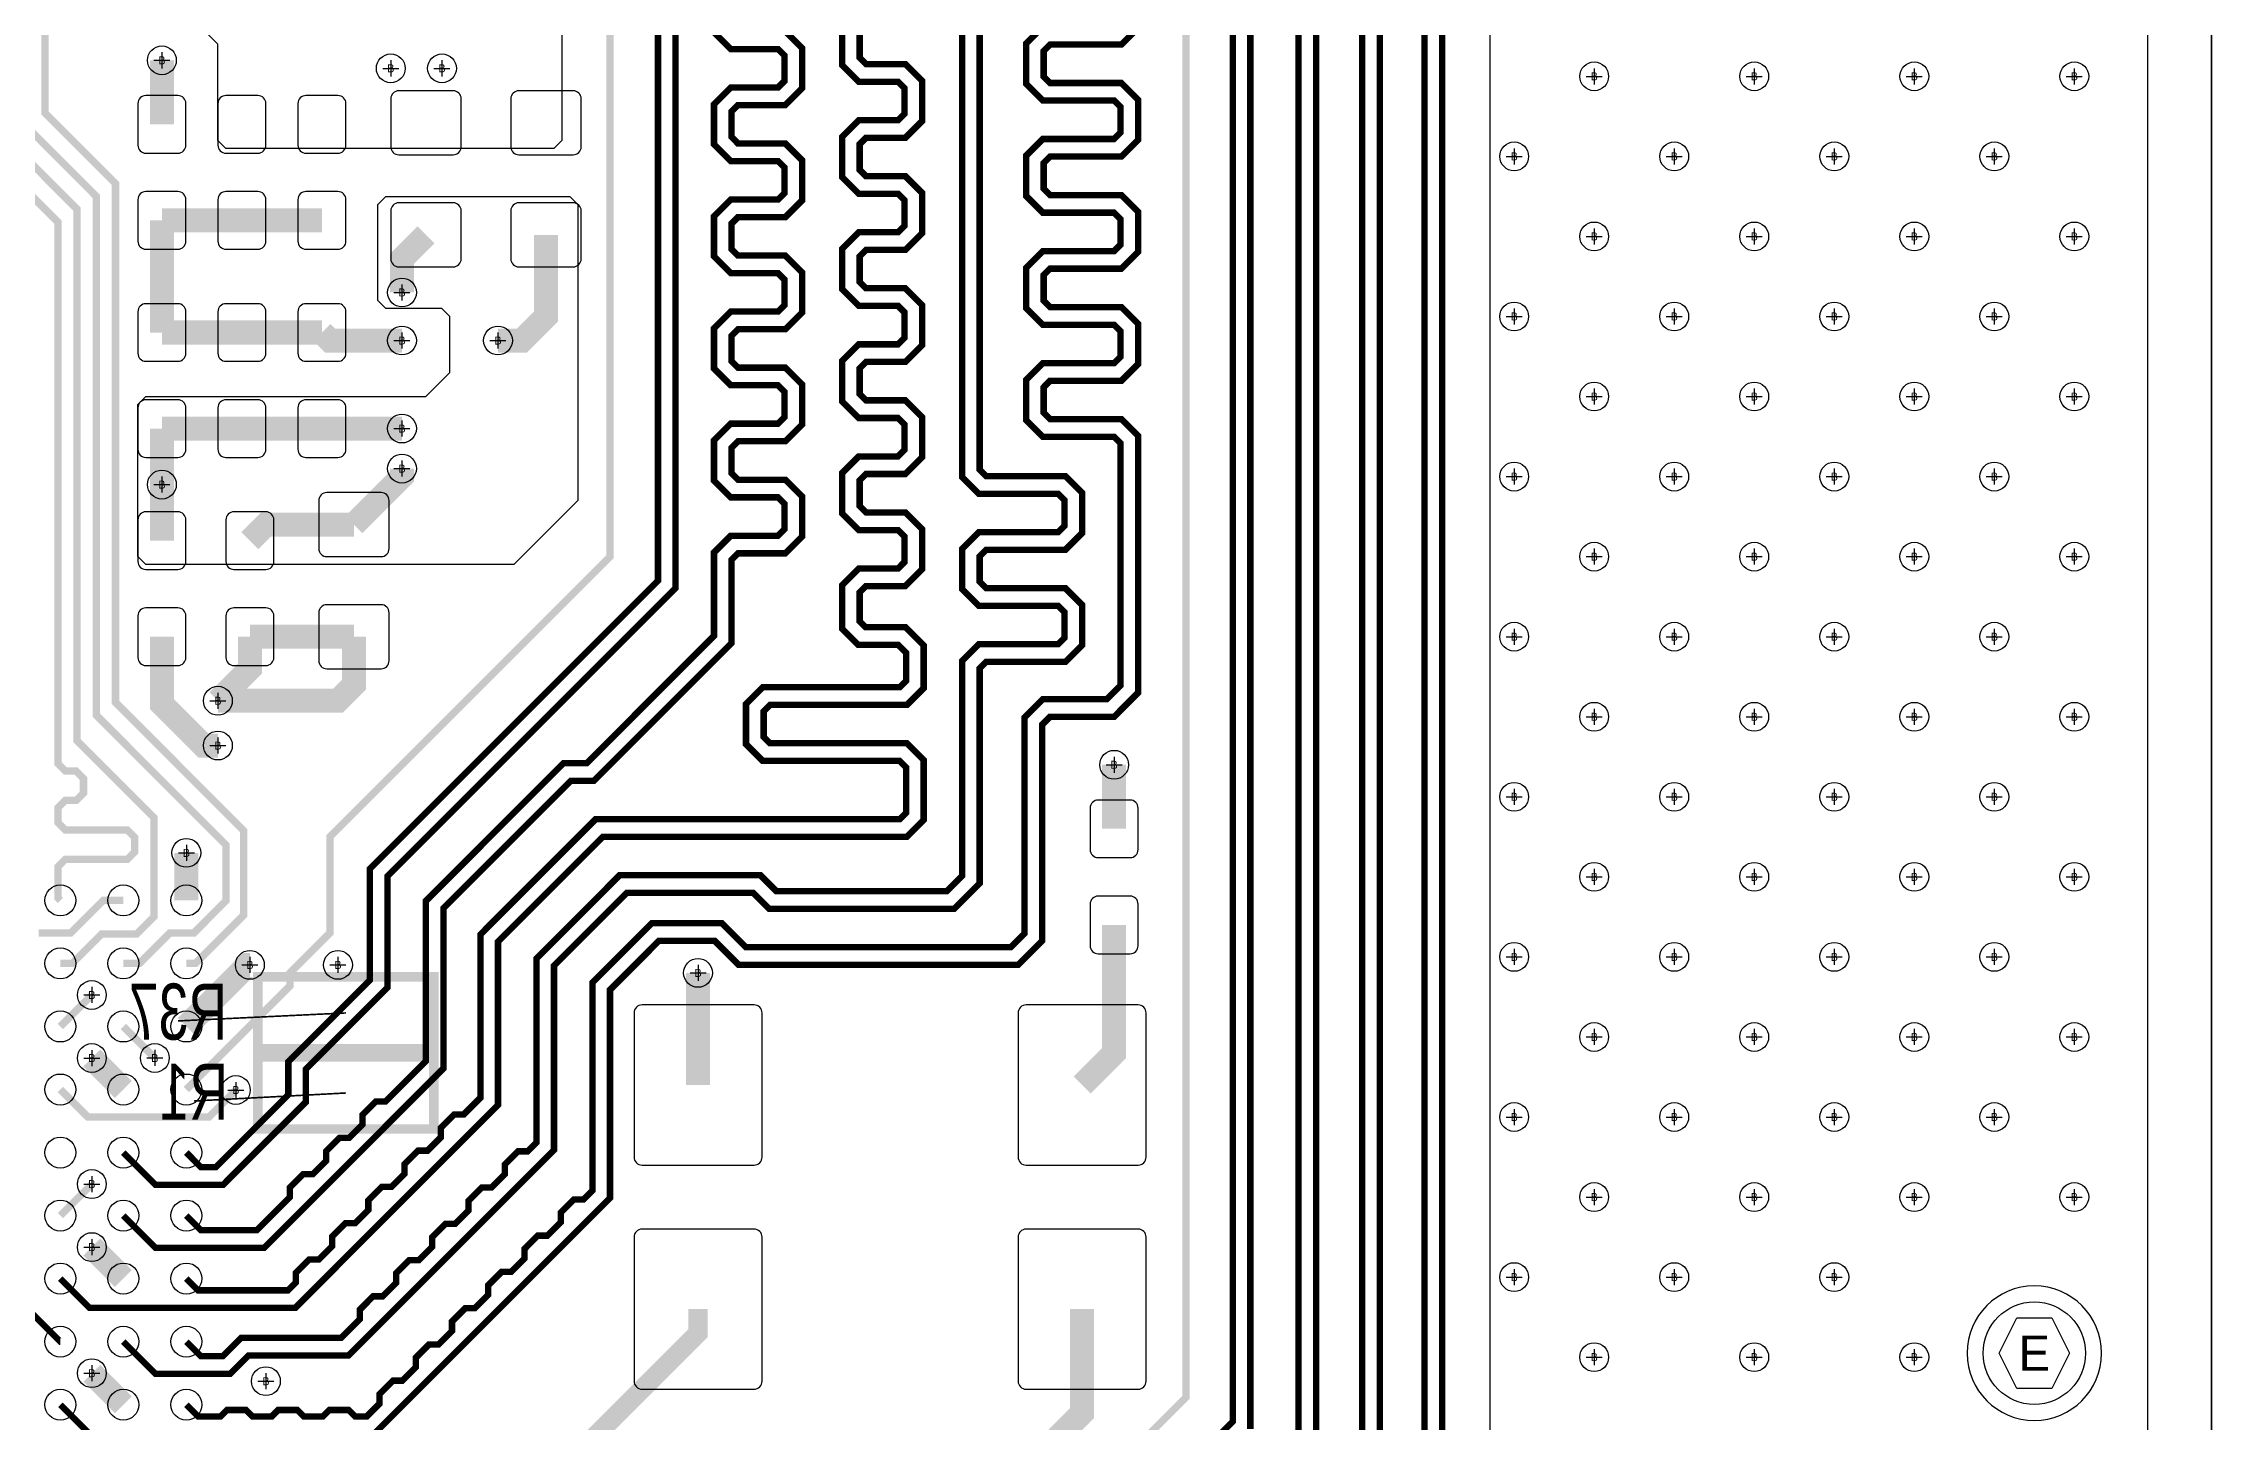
# Model space of a CAD drawing. Extents: x 9975 to 15325, y 4646 to 10805.
# Drawn here: x 12031 to 13386, y 5535 to 6396 of the extents above; entities that cross this region are included whole.
import ezdxf
from ezdxf.enums import TextEntityAlignment as Align

# ---------------------------------------------------------------- set-up
doc = ezdxf.new("R2010")
doc.units = 0
doc.layers.add('LX16-DDR', color=9, linetype='CONTINUOUS')

# ---------------------------------------------------------------- blocks, each defined once
blk = doc.blocks.new('FIGURE_CROSS')
for points in [[(-0.5, 0), (0.5, 0)], [(0, 0.5), (0, -0.5)]]:
    blk.add_lwpolyline(points)
blk = doc.blocks.new('FIGURE_HEX')
blk.add_lwpolyline([(-0.5, 0), (-0.25, 0.5), (0.25, 0.5), (0.5, 0), (0.25, -0.5), (-0.25, -0.5)], close=True)

msp = doc.modelspace()

# ---------------------------------------------------------------- linework, layer by layer
at = {"layer": 'LX16-DDR'}
for points in [[(10118.09, 4645.66), (13346.43, 4645.66, 0.414214), (13385.8, 4685.03), (13385.8, 7244.08, 0.414214), (13346.43, 7283.45), (10118.09, 7283.45, 0.414214), (10078.72, 7244.08), (10078.72, 4685.03, 0.414214)], [(10078.72, 7244.08, -0.414214), (10118.09, 7283.45), (13346.43, 7283.45, -0.414214), (13385.8, 7244.08), (13385.8, 4685.03, -0.414214), (13346.43, 4645.66), (10118.09, 4645.66, -0.414214), (10078.72, 4685.03)], [(10078.72, 4685.03), (10078.72, 7244.08, -0.414214), (10118.09, 7283.45), (13346.43, 7283.45, -0.414214), (13385.8, 7244.08), (13385.8, 4685.03, -0.414214), (13346.43, 4645.66), (10118.09, 4645.66, -0.414214)], [(12935, 4685.67), (12935, 4733.13, -0.778442), (12942.52, 4735.03, 3.9599), (12942.52, 4773.03, -0.778442), (12935, 4774.93), (12935, 4833.13, -0.778442), (12942.52, 4835.03, 3.9599), (12942.52, 4873.03, -0.778442), (12935, 4874.93), (12935, 6595), (13015, 6675), (13015, 7062.26, 0.188927), (13015, 7091.46), (13015, 7162.26, 0.188927), (13015, 7191.46), (13015, 7243.44), (13345.79, 7243.44), (13345.79, 4685.67)], [(12120, 6332), (12120, 6358, 0.414214), (12115, 6363), (12095, 6363, 0.414214), (12090, 6358), (12090, 6332, 0.414214), (12095, 6327), (12115, 6327, 0.414214)], [(12140, 6358), (12140, 6332, 0.414214), (12145, 6327), (12165, 6327, 0.414214), (12170, 6332), (12170, 6358, 0.414214), (12165, 6363), (12145, 6363, 0.414214)], [(12190, 6358), (12190, 6332, 0.414214), (12195, 6327), (12215, 6327, 0.414214), (12220, 6332), (12220, 6358, 0.414214), (12215, 6363), (12195, 6363, 0.414214)], [(12248, 6361), (12248, 6331, 0.414214), (12253, 6326), (12287, 6326, 0.414214), (12292, 6331), (12292, 6361, 0.414214), (12287, 6366), (12253, 6366, 0.414214)], [(12323, 6361), (12323, 6331, 0.414214), (12328, 6326), (12362, 6326, 0.414214), (12367, 6331), (12367, 6361, 0.414214), (12362, 6366), (12328, 6366, 0.414214)], [(12120, 6272), (12120, 6298, 0.414214), (12115, 6303), (12095, 6303, 0.414214), (12090, 6298), (12090, 6272, 0.414214), (12095, 6267), (12115, 6267, 0.414214)], [(12140, 6298), (12140, 6272, 0.414214), (12145, 6267), (12165, 6267, 0.414214), (12170, 6272), (12170, 6298, 0.414214), (12165, 6303), (12145, 6303, 0.414214)], [(12190, 6298), (12190, 6272, 0.414214), (12195, 6267), (12215, 6267, 0.414214), (12220, 6272), (12220, 6298, 0.414214), (12215, 6303), (12195, 6303, 0.414214)], [(12248, 6291), (12248, 6261, 0.414214), (12253, 6256), (12287, 6256, 0.414214), (12292, 6261), (12292, 6291, 0.414214), (12287, 6296), (12253, 6296, 0.414214)], [(12323, 6291), (12323, 6261, 0.414214), (12328, 6256), (12362, 6256, 0.414214), (12367, 6261), (12367, 6291, 0.414214), (12362, 6296), (12328, 6296, 0.414214)], [(12090, 6228), (12090, 6202, 0.414214), (12095, 6197), (12115, 6197, 0.414214), (12120, 6202), (12120, 6228, 0.414214), (12115, 6233), (12095, 6233, 0.414214)], [(12170, 6202), (12170, 6228, 0.414214), (12165, 6233), (12145, 6233, 0.414214), (12140, 6228), (12140, 6202, 0.414214), (12145, 6197), (12165, 6197, 0.414214)], [(12220, 6202), (12220, 6228, 0.414214), (12215, 6233), (12195, 6233, 0.414214), (12190, 6228), (12190, 6202, 0.414214), (12195, 6197), (12215, 6197, 0.414214)], [(12090, 6168), (12090, 6142, 0.414214), (12095, 6137), (12115, 6137, 0.414214), (12120, 6142), (12120, 6168, 0.414214), (12115, 6173), (12095, 6173, 0.414214)], [(12170, 6142), (12170, 6168, 0.414214), (12165, 6173), (12145, 6173, 0.414214), (12140, 6168), (12140, 6142, 0.414214), (12145, 6137), (12165, 6137, 0.414214)], [(12220, 6142), (12220, 6168, 0.414214), (12215, 6173), (12195, 6173, 0.414214), (12190, 6168), (12190, 6142, 0.414214), (12195, 6137), (12215, 6137, 0.414214)], [(12247, 6080), (12247, 6110, 0.414214), (12242, 6115), (12208, 6115, 0.414214), (12203, 6110), (12203, 6080, 0.414214), (12208, 6075), (12242, 6075, 0.414214)], [(12120, 6072), (12120, 6098, 0.414214), (12115, 6103), (12095, 6103, 0.414214), (12090, 6098), (12090, 6072, 0.414214), (12095, 6067), (12115, 6067, 0.414214)], [(12175, 6072), (12175, 6098, 0.414214), (12170, 6103), (12150, 6103, 0.414214), (12145, 6098), (12145, 6072, 0.414214), (12150, 6067), (12170, 6067, 0.414214)], [(12120, 6012), (12120, 6038, 0.414214), (12115, 6043), (12095, 6043, 0.414214), (12090, 6038), (12090, 6012, 0.414214), (12095, 6007), (12115, 6007, 0.414214)], [(12175, 6012), (12175, 6038, 0.414214), (12170, 6043), (12150, 6043, 0.414214), (12145, 6038), (12145, 6012, 0.414214), (12150, 6007), (12170, 6007, 0.414214)], [(12247, 6010), (12247, 6040, 0.414214), (12242, 6045), (12208, 6045, 0.414214), (12203, 6040), (12203, 6010, 0.414214), (12208, 6005), (12242, 6005, 0.414214)], [(12715, 5892), (12715, 5918, 0.414214), (12710, 5923), (12690, 5923, 0.414214), (12685, 5918), (12685, 5892, 0.414214), (12690, 5887), (12710, 5887, 0.414214)], [(12715, 5832), (12715, 5858, 0.414214), (12710, 5863), (12690, 5863, 0.414214), (12685, 5858), (12685, 5832, 0.414214), (12690, 5827), (12710, 5827, 0.414214)], [(12475, 5795), (12405, 5795, 0.414214), (12400, 5790), (12400, 5700, 0.414214), (12405, 5695), (12475, 5695, 0.414214), (12480, 5700), (12480, 5790, 0.414214)], [(12715, 5795), (12645, 5795, 0.414214), (12640, 5790), (12640, 5700, 0.414214), (12645, 5695), (12715, 5695, 0.414214), (12720, 5700), (12720, 5790, 0.414214)], [(12475, 5655), (12405, 5655, 0.414214), (12400, 5650), (12400, 5560, 0.414214), (12405, 5555), (12475, 5555, 0.414214), (12480, 5560), (12480, 5650, 0.414214)], [(12715, 5655), (12645, 5655, 0.414214), (12640, 5650), (12640, 5560, 0.414214), (12645, 5555), (12715, 5555, 0.414214), (12720, 5560), (12720, 5650, 0.414214)], [(13317.02, 5577.5, 1), (13232.98, 5577.5, 1)]]:
    msp.add_lwpolyline(points, format="xyb", close=True, dxfattribs=at)
for points, const_width in [([(12866, 5494.18), (12866, 6816.95), (12870, 6820.95), (12924.56, 6820.95), (12935, 6831.39), (12935, 6856.51), (12924.56, 6866.95), (12870, 6866.95), (12866, 6870.95), (12866, 6886.95), (12870, 6890.95), (12924.56, 6890.95), (12935, 6901.39), (12935, 6926.51), (12924.56, 6936.95), (12870, 6936.95), (12866, 6940.95), (12866, 6961), (12870, 6965), (12920, 6965), (12935, 6980), (12935, 7100), (12877.74, 7157.26), (12877.74, 7176.86)], 4), ([(12077.74, 7076.86), (12055, 7054.12), (12055, 6845), (12102.5, 6797.5), (12362.5, 6797.5), (12385, 6775), (12385, 6075), (12210, 5900), (12210, 5840), (12185, 5815), (12185, 5806.89), (12120.28, 5742.17)], 4.6), ([(12680, 7015), (12680, 6540), (12685, 6535), (12740, 6535), (12745, 6530), (12745, 5550), (12680, 5485), (12101.85, 5485), (12080.91, 5505.94)], 4.6), ([(12965, 6925), (12979, 6911), (12979, 6804.56), (12970.44, 6796), (12905.44, 6796), (12894, 6784.56), (12894, 6755.63), (12904.44, 6745.19), (12975, 6745.19), (12979, 6741.19), (12979, 6725.19), (12975, 6721.19), (12904.44, 6721.19), (12894, 6710.75), (12894, 6685.63), (12904.44, 6675.19), (12930, 6675.19), (12934, 6671.19), (12934, 6655.19), (12930, 6651.19), (12904.44, 6651.19), (12894, 6640.75), (12894, 5479)], 4), ([(12990, 6925), (12990, 6800), (12975, 6785), (12910, 6785), (12905, 6780), (12905, 6760.19), (12909, 6756.19), (12979.56, 6756.19), (12990, 6745.75), (12990, 6720.63), (12979.56, 6710.19), (12909, 6710.19), (12905, 6706.19), (12905, 6690.19), (12909, 6686.19), (12934.56, 6686.19), (12945, 6675.75), (12945, 6650.63), (12934.56, 6640.19), (12909, 6640.19), (12905, 6636.19), (12905, 5474.44)], 4), ([(11580.03, 6781.22), (11686.81, 6888), (11952, 6888), (11996, 6844), (11996, 6677.2), (12000.6, 6672.6), (12015.4, 6672.6), (12020, 6668), (12020, 6658.8), (12015.4, 6654.2), (12000.6, 6654.2), (11996, 6649.6), (11996, 6636), (12020, 6612), (12020, 6344), (12064, 6300), (12064, 5976), (12145, 5895), (12145, 5860), (12125, 5840), (12110, 5840), (12090.91, 5820.91), (12080.91, 5820.91)], 4.6), ([(11580.03, 6686.73), (11596.76, 6670), (11625, 6670), (11640, 6685), (11640, 6720), (11656, 6736), (11656, 6778.29), (11660, 6782.29), (11660, 6812), (11724, 6876), (11944, 6876), (11984, 6836), (11984, 6628), (12008, 6604), (12008, 6336), (12052, 6292), (12052, 5960), (12100, 5912), (12100, 5850), (12089.37, 5839.37), (12067.37, 5839.37), (12048.91, 5820.91), (12041.54, 5820.91)], 4.6), ([(12120.28, 5820.91), (12125.91, 5820.91), (12156, 5851), (12156, 5904), (12076, 5984), (12076, 6308), (12032, 6352), (12032, 6680), (12024, 6688), (12016, 6688), (12012, 6692), (12012, 6859.4), (12016.6, 6864), (12027.4, 6864), (12032, 6859.4), (12032, 6716), (12040, 6708)], 4.6), ([(12041.54, 5624.06), (12059.87, 5605.73), (12188.29, 5605.73), (12315, 5732.44), (12315, 5834.44), (12380.56, 5900), (12570.56, 5900), (12581, 5910.44), (12581, 5947.99), (12570.56, 5958.43), (12485, 5958.43), (12481, 5962.43), (12481, 5978.43), (12485, 5982.43), (12570.56, 5982.43), (12581, 5992.87), (12581, 6019.56), (12569.56, 6031), (12544.56, 6031), (12541, 6034.56), (12541, 6052.62), (12545, 6056.62), (12569.56, 6056.62), (12580, 6067.06), (12580, 6092.18), (12569.56, 6102.62), (12545, 6102.62), (12541, 6106.62), (12541, 6122.62), (12545, 6126.62), (12569.56, 6126.62), (12580, 6137.06), (12580, 6162.18), (12569.56, 6172.62), (12545, 6172.62), (12541, 6176.62), (12541, 6192.62), (12545, 6196.62), (12569.56, 6196.62), (12580, 6207.06), (12580, 6232.18), (12569.56, 6242.62), (12545, 6242.62), (12541, 6246.62), (12541, 6262.62), (12545, 6266.62), (12569.56, 6266.62), (12580, 6277.06), (12580, 6302.18), (12569.56, 6312.62), (12545, 6312.62), (12541, 6316.62), (12541, 6332.62), (12545, 6336.62), (12569.56, 6336.62), (12580, 6347.06), (12580, 6372.18), (12569.56, 6382.62), (12545, 6382.62), (12541, 6386.62), (12541, 6846.29)], 4), ([(12120.28, 5624.06), (12127.61, 5616.73), (12183.73, 5616.73), (12188.73, 5621.73), (12188.73, 5627.71), (12197.06, 5636.04), (12203.04, 5636.04), (12211.37, 5644.37), (12211.37, 5650.35), (12219.7, 5658.68), (12225.68, 5658.68), (12234.01, 5667.01), (12234.01, 5672.99), (12242.34, 5681.32), (12248.32, 5681.32), (12256.65, 5689.65), (12256.65, 5695.63), (12264.98, 5703.96), (12270.96, 5703.96), (12279.29, 5712.29), (12279.29, 5718.27), (12287.62, 5726.6), (12293.6, 5726.6), (12304, 5737), (12304, 5839), (12376, 5911), (12566, 5911), (12570, 5915), (12570, 5943.43), (12566, 5947.43), (12480.44, 5947.43), (12470, 5957.87), (12470, 5982.99), (12480.44, 5993.43), (12566, 5993.43), (12570, 5997.43), (12570, 6015), (12565, 6020), (12540, 6020), (12530, 6030), (12530, 6057.18), (12540.44, 6067.62), (12565, 6067.62), (12569, 6071.62), (12569, 6087.62), (12565, 6091.62), (12540.44, 6091.62), (12530, 6102.06), (12530, 6127.18), (12540.44, 6137.62), (12565, 6137.62), (12569, 6141.62), (12569, 6157.62), (12565, 6161.62), (12540.44, 6161.62), (12530, 6172.06), (12530, 6197.18), (12540.44, 6207.62), (12565, 6207.62), (12569, 6211.62), (12569, 6227.62), (12565, 6231.62), (12540.44, 6231.62), (12530, 6242.06), (12530, 6267.18), (12540.44, 6277.62), (12565, 6277.62), (12569, 6281.62), (12569, 6297.62), (12565, 6301.62), (12540.44, 6301.62), (12530, 6312.06), (12530, 6337.18), (12540.44, 6347.62), (12565, 6347.62), (12569, 6351.62), (12569, 6367.62), (12565, 6371.62), (12540.44, 6371.62), (12530, 6382.06), (12530, 6841.73)], 4), ([(12855, 5498.74), (12855, 6821.51)], 4), ([(12815.26, 6808.35), (12815.26, 5520.26)], 4), ([(12826.26, 6812.91), (12826.26, 5515.7)], 4), ([(12426, 6789.56), (12426, 6055.44), (12246, 5875.44), (12246, 5806), (12195, 5755), (12195, 5734.44), (12143.27, 5682.71), (12101, 5682.71), (12080.91, 5702.8)], 4), ([(12415, 6785), (12415, 6060), (12235, 5880), (12235, 5810.56), (12184, 5759.56), (12184, 5739), (12138.71, 5693.71), (12129.37, 5693.71), (12120.28, 5702.8)], 4), ([(12698.68, 5459.24), (12774.13, 5534.69), (12774.13, 6550.31)], 4), ([(12785.13, 5530.13), (12785.13, 6554.87)], 4), ([(12080.91, 5584.69), (12101, 5564.6), (12147.6, 5564.6), (12159, 5576), (12221.56, 5576), (12350, 5704.44), (12350, 5819.44), (12395.56, 5865), (12474.44, 5865), (12484.44, 5855), (12600, 5855), (12616, 5871), (12616, 6005.28), (12620, 6009.28), (12669.56, 6009.28), (12680, 6019.72), (12680, 6044.84), (12669.56, 6055.28), (12620, 6055.28), (12616, 6059.28), (12616, 6075.28), (12620, 6079.28), (12669.56, 6079.28), (12680, 6089.72), (12680, 6114.84), (12669.56, 6125.28), (12620, 6125.28), (12616, 6129.28), (12616, 6410.29)], 4), ([(12080.91, 5663.43), (12101, 5643.34), (12168.9, 5643.34), (12281, 5755.44), (12281, 5855.44), (12360.56, 5935), (12375, 5935), (12461, 6021), (12461, 6073.05), (12465, 6077.05), (12494.56, 6077.05), (12505, 6087.49), (12505, 6112.61), (12494.56, 6123.05), (12465, 6123.05), (12461, 6127.05), (12461, 6143.05), (12465, 6147.05), (12494.56, 6147.05), (12505, 6157.49), (12505, 6182.61), (12494.56, 6193.05), (12465, 6193.05), (12461, 6197.05), (12461, 6213.05), (12465, 6217.05), (12494.56, 6217.05), (12505, 6227.49), (12505, 6252.61), (12494.56, 6263.05), (12465, 6263.05), (12461, 6267.05), (12461, 6283.05), (12465, 6287.05), (12494.56, 6287.05), (12505, 6297.49), (12505, 6322.61), (12494.56, 6333.05), (12465, 6333.05), (12461, 6337.05), (12461, 6353.05), (12465, 6357.05), (12494.56, 6357.05), (12505, 6367.49), (12505, 6392.61), (12494.56, 6403.05)], 4), ([(12120.28, 5545.31), (12127.61, 5537.98), (12141.62, 5537.98), (12145.64, 5542), (12157.62, 5542), (12161.64, 5537.98), (12173.62, 5537.98), (12177.64, 5542), (12189.62, 5542), (12193.64, 5537.98), (12205.62, 5537.98), (12209.64, 5542), (12221.62, 5542), (12225.64, 5537.98), (12232.98, 5537.98), (12241.01, 5546.01), (12241.01, 5552.01), (12249.33, 5560.33), (12255.33, 5560.33), (12263.65, 5568.65), (12263.65, 5574.65), (12271.97, 5582.97), (12277.97, 5582.97), (12286.29, 5591.29), (12286.29, 5597.29), (12294.61, 5605.61), (12300.61, 5605.61), (12308.93, 5613.93), (12308.93, 5619.93), (12317.25, 5628.25), (12323.25, 5628.25), (12331.57, 5636.57), (12331.57, 5642.57), (12339.89, 5650.89), (12345.89, 5650.89), (12354.21, 5659.21), (12354.21, 5665.21), (12362.53, 5673.53), (12368.53, 5673.53), (12374, 5679), (12374, 5809), (12411, 5846), (12455, 5846), (12470, 5831), (12635.44, 5831), (12644, 5839.56), (12644, 5974.56), (12655.44, 5986), (12695.44, 5986), (12704, 5994.56), (12704, 6145.86), (12700, 6149.86), (12655.44, 6149.86), (12645, 6160.3), (12645, 6185.42), (12655.44, 6195.86), (12700, 6195.86), (12704, 6199.86), (12704, 6215.86), (12700, 6219.86), (12655.44, 6219.86), (12645, 6230.3), (12645, 6255.42), (12655.44, 6265.86), (12700, 6265.86), (12704, 6269.86), (12704, 6285.86), (12700, 6289.86), (12655.44, 6289.86), (12645, 6300.3), (12645, 6325.42), (12655.44, 6335.86), (12700, 6335.86), (12704, 6339.86), (12704, 6355.86), (12700, 6359.86), (12655.44, 6359.86), (12645, 6370.3), (12645, 6395.42), (12655.44, 6405.86)], 4), ([(12120.28, 5584.69), (12129.37, 5575.6), (12143.04, 5575.6), (12154.44, 5587), (12217, 5587), (12228.68, 5598.68), (12228.68, 5604.68), (12237, 5613), (12243, 5613), (12251.32, 5621.32), (12251.32, 5627.32), (12259.64, 5635.64), (12265.64, 5635.64), (12273.96, 5643.96), (12273.96, 5649.96), (12282.28, 5658.28), (12288.28, 5658.28), (12296.6, 5666.6), (12296.6, 5672.6), (12304.92, 5680.92), (12310.92, 5680.92), (12319.24, 5689.24), (12319.24, 5695.24), (12327.56, 5703.56), (12333.56, 5703.56), (12339, 5709), (12339, 5824), (12391, 5876), (12479, 5876), (12489, 5866), (12595.44, 5866), (12605, 5875.56), (12605, 6009.84), (12615.44, 6020.28), (12665, 6020.28), (12669, 6024.28), (12669, 6040.28), (12665, 6044.28), (12615.44, 6044.28), (12605, 6054.72), (12605, 6079.84), (12615.44, 6090.28), (12665, 6090.28), (12669, 6094.28), (12669, 6110.28), (12665, 6114.28), (12615.44, 6114.28), (12605, 6124.72), (12605, 6405.73)], 4), ([(12120.28, 5663.43), (12129.37, 5654.34), (12164.34, 5654.34), (12185.01, 5675.01), (12185.01, 5681.01), (12193.33, 5689.33), (12199.33, 5689.33), (12207.65, 5697.65), (12207.65, 5703.65), (12215.97, 5711.97), (12221.97, 5711.97), (12230.29, 5720.29), (12230.29, 5726.29), (12238.61, 5734.61), (12244.61, 5734.61), (12270, 5760), (12270, 5860), (12356, 5946), (12370.44, 5946), (12450, 6025.56), (12450, 6077.61), (12460.44, 6088.05), (12490, 6088.05), (12494, 6092.05), (12494, 6108.05), (12490, 6112.05), (12460.44, 6112.05), (12450, 6122.49), (12450, 6147.61), (12460.44, 6158.05), (12490, 6158.05), (12494, 6162.05), (12494, 6178.05), (12490, 6182.05), (12460.44, 6182.05), (12450, 6192.49), (12450, 6217.61), (12460.44, 6228.05), (12490, 6228.05), (12494, 6232.05), (12494, 6248.05), (12490, 6252.05), (12460.44, 6252.05), (12450, 6262.49), (12450, 6287.61), (12460.44, 6298.05), (12490, 6298.05), (12494, 6302.05), (12494, 6318.05), (12490, 6322.05), (12460.44, 6322.05), (12450, 6332.49), (12450, 6357.61), (12460.44, 6368.05), (12490, 6368.05), (12494, 6372.05), (12494, 6388.05), (12490, 6392.05), (12460.44, 6392.05), (12450, 6402.49)], 4), ([(12237.54, 5526.98), (12385, 5674.44), (12385, 5804.44), (12415.56, 5835), (12450.44, 5835), (12465.44, 5820), (12640, 5820), (12655, 5835), (12655, 5970), (12660, 5975), (12700, 5975), (12715, 5990), (12715, 6150.42), (12704.56, 6160.86), (12660, 6160.86), (12656, 6164.86), (12656, 6180.86), (12660, 6184.86), (12704.56, 6184.86), (12715, 6195.3), (12715, 6220.42), (12704.56, 6230.86), (12660, 6230.86), (12656, 6234.86), (12656, 6250.86), (12660, 6254.86), (12704.56, 6254.86), (12715, 6265.3), (12715, 6290.42), (12704.56, 6300.86), (12660, 6300.86), (12656, 6304.86), (12656, 6320.86), (12660, 6324.86), (12704.56, 6324.86), (12715, 6335.3), (12715, 6360.42), (12704.56, 6370.86), (12660, 6370.86), (12656, 6374.86), (12656, 6390.86), (12660, 6394.86), (12704.56, 6394.86), (12715, 6405.3)], 4), ([(12105, 6345), (12105, 6385)], 15), ([(11996, 6328), (12040, 6284), (12040, 5945.71), (12044.6, 5941.11), (12051.4, 5941.11), (12056, 5936.51), (12056, 5927.31), (12051.4, 5922.71), (12044.6, 5922.71), (12040, 5918.11), (12040, 5908.91), (12044.6, 5904.31), (12083.4, 5904.31), (12088, 5899.71), (12088, 5890.51), (12083.4, 5885.91), (12044.6, 5885.91), (12040, 5881.31), (12040, 5861.82), (12041.54, 5860.28)], 4.6), ([(12105, 6285), (12155, 6285)], 15), ([(12105, 6285), (12105, 6215)], 15), ([(12155, 6285), (12205, 6285)], 15), ([(12255, 6240), (12255, 6261), (12270, 6276)], 15), ([(12345, 6276), (12345, 6225), (12330, 6210), (12315, 6210)], 15), ([(12105, 6215), (12155, 6215)], 15), ([(12155, 6215), (12205, 6215)], 15), ([(12205, 6215), (12210, 6210), (12255, 6210)], 15), ([(12105, 6155), (12105, 6120)], 15), ([(12155, 6155), (12105, 6155)], 15), ([(12155, 6155), (12205, 6155)], 15), ([(12205, 6155), (12255, 6155)], 15), ([(12105, 6085), (12105, 6120)], 15), ([(12225, 6095), (12255, 6125), (12255, 6130)], 15), ([(12160, 6085), (12170, 6095), (12225, 6095)], 15), ([(12140, 5957), (12131, 5957), (12105, 5983), (12105, 6025)], 15), ([(12140, 5985), (12215, 5985), (12225, 5995), (12225, 6025)], 15), ([(12160, 6025), (12160, 6005), (12140, 5985)], 15), ([(12225, 6025), (12160, 6025)], 15), ([(12700, 5905), (12700, 5945)], 15), ([(12120.28, 5860.28), (12120.28, 5890)], 15), ([(12080.91, 5860.28), (12068.28, 5860.28), (12048, 5840), (12028, 5840)], 4.6), ([(12700, 5845), (12700, 5765), (12680, 5745)], 15), ([(12120.28, 5781.54), (12158.74, 5820), (12160, 5820)], 15), ([(12440, 5745), (12440, 5815)], 15), ([(12041.54, 5781.54), (12061.22, 5801.22)], 4.6), ([(12220, 5790), (12115, 5785)], 1), ([(12080.91, 5781.54), (12100.59, 5761.86)], 4.6), ([(12080.91, 5742.17), (12061.23, 5761.85)], 15), ([(12151.22, 5741.85), (12134.37, 5725), (12058.71, 5725), (12041.54, 5742.17)], 4.6), ([(12220, 5740), (12125, 5735)], 1), ([(12041.54, 5663.43), (12061.22, 5683.11)], 4.6), ([(12080.91, 5624.06), (12061.23, 5643.74)], 15), ([(12365, 5515), (12440, 5590), (12440, 5605)], 12), ([(12680, 5605), (12680, 5540), (12655, 5515)], 15), ([(12041.54, 5584.69), (12041.53, 5584.69), (12021.85, 5604.37)], 4), ([(12080.91, 5545.31), (12061.23, 5564.99)], 15), ([(12041.54, 5545.31), (12059.87, 5526.98)], 4)]:
    msp.add_lwpolyline(points, dxfattribs=dict(at, const_width=const_width))
for points in [[(12140, 6395), (12125, 6410), (12125, 6570), (12135, 6580), (12195, 6580), (12200, 6575), (12200, 6505), (12205, 6500), (12340, 6500), (12355, 6485), (12355, 6335), (12350, 6330), (12145, 6330), (12140, 6335)], [(12240, 6295), (12245, 6300), (12360, 6300), (12365, 6295), (12365, 6110), (12325, 6070), (12095, 6070), (12090, 6075), (12090, 6170), (12095, 6175), (12270, 6175), (12285, 6190), (12285, 6225), (12280, 6230), (12245, 6230), (12240, 6235)]]:
    msp.add_lwpolyline(points, close=True, dxfattribs=at)
at = {"layer": 'LX16-DDR', "const_width": 6}
for points in [[(12275, 5812.5), (12275, 5767.5), (12165, 5767.5), (12165, 5812.5)], [(12165, 5717.5), (12165, 5762.5), (12275, 5762.5), (12275, 5717.5)]]:
    msp.add_lwpolyline(points, close=True, dxfattribs=at)
at = {"layer": 'LX16-DDR'}
for centre, radius in [((12105, 6385), 9), ((12248, 6380), 9), ((12280, 6380), 9), ((13000, 6375), 9), ((13100, 6375), 9), ((13200, 6375), 9), ((13300, 6375), 9), ((12950, 6325), 9), ((13050, 6325), 9), ((13150, 6325), 9), ((13250, 6325), 9), ((13000, 6275), 9), ((13100, 6275), 9), ((13200, 6275), 9), ((13300, 6275), 9), ((12255, 6240), 9), ((12950, 6225), 9), ((13050, 6225), 9), ((13150, 6225), 9), ((13250, 6225), 9), ((12255, 6210), 9), ((12315, 6210), 9), ((13000, 6175), 9), ((13100, 6175), 9), ((13200, 6175), 9), ((13300, 6175), 9), ((12255, 6155), 9), ((12255, 6130), 9), ((12105, 6120), 9), ((12950, 6125), 9), ((13050, 6125), 9), ((13150, 6125), 9), ((13250, 6125), 9), ((13000, 6075), 9), ((13100, 6075), 9), ((13200, 6075), 9), ((13300, 6075), 9), ((12950, 6025), 9), ((13050, 6025), 9), ((13150, 6025), 9), ((13250, 6025), 9), ((12140, 5985), 9), ((13000, 5975), 9), ((13100, 5975), 9), ((13200, 5975), 9), ((13300, 5975), 9), ((12140, 5957), 9), ((12700, 5945), 9), ((12950, 5925), 9), ((13050, 5925), 9), ((13150, 5925), 9), ((13250, 5925), 9), ((12120.28, 5890), 9), ((13000, 5875), 9), ((13100, 5875), 9), ((13200, 5875), 9), ((13300, 5875), 9), ((12041.54, 5860.28), 9.69), ((12080.91, 5860.28), 9.69), ((12120.28, 5860.28), 9.69), ((12041.54, 5820.91), 9.69), ((12080.91, 5820.91), 9.69), ((12120.28, 5820.91), 9.69), ((12160, 5820), 9), ((12215, 5820), 9), ((12950, 5825), 9), ((13050, 5825), 9), ((13150, 5825), 9), ((13250, 5825), 9), ((12440, 5815), 9), ((12061.22, 5801.22), 9), ((12041.54, 5781.54), 9.69), ((12080.91, 5781.54), 9.69), ((12120.28, 5781.54), 9.69), ((13000, 5775), 9), ((13100, 5775), 9), ((13200, 5775), 9), ((13300, 5775), 9), ((12061.23, 5761.85), 9), ((12100.59, 5761.86), 9), ((12041.54, 5742.17), 9.69), ((12080.91, 5742.17), 9.69), ((12120.28, 5742.17), 9.69), ((12151.22, 5741.85), 9), ((12950, 5725), 9), ((13050, 5725), 9), ((13150, 5725), 9), ((13250, 5725), 9), ((12041.54, 5702.8), 9.69), ((12080.91, 5702.8), 9.69), ((12120.28, 5702.8), 9.69), ((12061.22, 5683.11), 9), ((13000, 5675), 9), ((13100, 5675), 9), ((13200, 5675), 9), ((13300, 5675), 9), ((12041.54, 5663.43), 9.69), ((12080.91, 5663.43), 9.69), ((12120.28, 5663.43), 9.69), ((12061.23, 5643.74), 9), ((12041.54, 5624.06), 9.69), ((12080.91, 5624.06), 9.69), ((12120.28, 5624.06), 9.69), ((12950, 5625), 9), ((13050, 5625), 9), ((13150, 5625), 9), ((13275, 5577.5), 32), ((12041.54, 5584.69), 9.69), ((12080.91, 5584.69), 9.69), ((12120.28, 5584.69), 9.69), ((13000, 5575), 9), ((13100, 5575), 9), ((13200, 5575), 9), ((12061.23, 5564.99), 9), ((12170, 5560), 9), ((12041.54, 5545.31), 9.69), ((12080.91, 5545.31), 9.69), ((12120.28, 5545.31), 9.69)]:
    msp.add_circle(centre, radius, dxfattribs=at)

# ---------------------------------------------------------------- block references
for name, p, xscale, yscale in [('FIGURE_CROSS', (12105, 6385), 10, 10), ('FIGURE_CROSS', (12248, 6380), 10, 10), ('FIGURE_CROSS', (12280, 6380), 10, 10), ('FIGURE_CROSS', (13000, 6375), 10, 10), ('FIGURE_CROSS', (13100, 6375), 10, 10), ('FIGURE_CROSS', (13200, 6375), 10, 10), ('FIGURE_CROSS', (13300, 6375), 10, 10), ('FIGURE_CROSS', (12950, 6325), 10, 10), ('FIGURE_CROSS', (13050, 6325), 10, 10), ('FIGURE_CROSS', (13150, 6325), 10, 10), ('FIGURE_CROSS', (13250, 6325), 10, 10), ('FIGURE_CROSS', (13000, 6275), 10, 10), ('FIGURE_CROSS', (13100, 6275), 10, 10), ('FIGURE_CROSS', (13200, 6275), 10, 10), ('FIGURE_CROSS', (13300, 6275), 10, 10), ('FIGURE_CROSS', (12255, 6240), 10, 10), ('FIGURE_CROSS', (12950, 6225), 10, 10), ('FIGURE_CROSS', (13050, 6225), 10, 10), ('FIGURE_CROSS', (13150, 6225), 10, 10), ('FIGURE_CROSS', (13250, 6225), 10, 10), ('FIGURE_CROSS', (12255, 6210), 10, 10), ('FIGURE_CROSS', (12315, 6210), 10, 10), ('FIGURE_CROSS', (13000, 6175), 10, 10), ('FIGURE_CROSS', (13100, 6175), 10, 10), ('FIGURE_CROSS', (13200, 6175), 10, 10), ('FIGURE_CROSS', (13300, 6175), 10, 10), ('FIGURE_CROSS', (12255, 6155), 10, 10), ('FIGURE_CROSS', (12105, 6120), 10, 10), ('FIGURE_CROSS', (12255, 6130), 10, 10), ('FIGURE_CROSS', (12950, 6125), 10, 10), ('FIGURE_CROSS', (13050, 6125), 10, 10), ('FIGURE_CROSS', (13150, 6125), 10, 10), ('FIGURE_CROSS', (13250, 6125), 10, 10), ('FIGURE_CROSS', (13000, 6075), 10, 10), ('FIGURE_CROSS', (13100, 6075), 10, 10), ('FIGURE_CROSS', (13200, 6075), 10, 10), ('FIGURE_CROSS', (13300, 6075), 10, 10), ('FIGURE_CROSS', (12950, 6025), 10, 10), ('FIGURE_CROSS', (13050, 6025), 10, 10), ('FIGURE_CROSS', (13150, 6025), 10, 10), ('FIGURE_CROSS', (13250, 6025), 10, 10), ('FIGURE_CROSS', (12140, 5985), 10, 10), ('FIGURE_CROSS', (13000, 5975), 10, 10), ('FIGURE_CROSS', (13100, 5975), 10, 10), ('FIGURE_CROSS', (13200, 5975), 10, 10), ('FIGURE_CROSS', (13300, 5975), 10, 10), ('FIGURE_CROSS', (12140, 5957), 10, 10), ('FIGURE_CROSS', (12700, 5945), 10, 10), ('FIGURE_CROSS', (12950, 5925), 10, 10), ('FIGURE_CROSS', (13050, 5925), 10, 10), ('FIGURE_CROSS', (13150, 5925), 10, 10), ('FIGURE_CROSS', (13250, 5925), 10, 10), ('FIGURE_CROSS', (12120.28, 5890), 10, 10), ('FIGURE_CROSS', (13000, 5875), 10, 10), ('FIGURE_CROSS', (13100, 5875), 10, 10), ('FIGURE_CROSS', (13200, 5875), 10, 10), ('FIGURE_CROSS', (13300, 5875), 10, 10), ('FIGURE_CROSS', (12950, 5825), 10, 10), ('FIGURE_CROSS', (13050, 5825), 10, 10), ('FIGURE_CROSS', (13150, 5825), 10, 10), ('FIGURE_CROSS', (13250, 5825), 10, 10), ('FIGURE_CROSS', (12160, 5820), 10, 10), ('FIGURE_CROSS', (12215, 5820), 10, 10), ('FIGURE_CROSS', (12440, 5815), 10, 10), ('FIGURE_CROSS', (12061.22, 5801.22), 10, 10), ('FIGURE_CROSS', (13000, 5775), 10, 10), ('FIGURE_CROSS', (13100, 5775), 10, 10), ('FIGURE_CROSS', (13200, 5775), 10, 10), ('FIGURE_CROSS', (13300, 5775), 10, 10), ('FIGURE_CROSS', (12061.23, 5761.85), 10, 10), ('FIGURE_CROSS', (12100.59, 5761.86), 10, 10), ('FIGURE_CROSS', (12151.22, 5741.85), 10, 10), ('FIGURE_CROSS', (12950, 5725), 10, 10), ('FIGURE_CROSS', (13050, 5725), 10, 10), ('FIGURE_CROSS', (13150, 5725), 10, 10), ('FIGURE_CROSS', (13250, 5725), 10, 10), ('FIGURE_CROSS', (12061.22, 5683.11), 10, 10), ('FIGURE_CROSS', (13000, 5675), 10, 10), ('FIGURE_CROSS', (13100, 5675), 10, 10), ('FIGURE_CROSS', (13200, 5675), 10, 10), ('FIGURE_CROSS', (13300, 5675), 10, 10), ('FIGURE_CROSS', (12061.23, 5643.74), 10, 10), ('FIGURE_CROSS', (12950, 5625), 10, 10), ('FIGURE_CROSS', (13050, 5625), 10, 10), ('FIGURE_CROSS', (13150, 5625), 10, 10), ('FIGURE_HEX', (13275, 5577.5), 44, 44), ('FIGURE_CROSS', (12061.23, 5564.99), 10, 10), ('FIGURE_CROSS', (13000, 5575), 10, 10), ('FIGURE_CROSS', (13100, 5575), 10, 10), ('FIGURE_CROSS', (13200, 5575), 10, 10), ('FIGURE_CROSS', (12170, 5560), 10, 10)]:
    msp.add_blockref(name, p, dxfattribs=dict(at, xscale=xscale, yscale=yscale))

# ---------------------------------------------------------------- texts
for s, height, p in [('B', 5, (12105, 6385)), ('B', 5, (12248, 6380)), ('B', 5, (12280, 6380)), ('B', 5, (13000, 6375)), ('B', 5, (13100, 6375)), ('B', 5, (13200, 6375)), ('B', 5, (13300, 6375)), ('B', 5, (12950, 6325)), ('B', 5, (13050, 6325)), ('B', 5, (13150, 6325)), ('B', 5, (13250, 6325)), ('B', 5, (13000, 6275)), ('B', 5, (13100, 6275)), ('B', 5, (13200, 6275)), ('B', 5, (13300, 6275)), ('B', 5, (12255, 6240)), ('B', 5, (12950, 6225)), ('B', 5, (13050, 6225)), ('B', 5, (13150, 6225)), ('B', 5, (13250, 6225)), ('B', 5, (12255, 6210)), ('B', 5, (12315, 6210)), ('B', 5, (13000, 6175)), ('B', 5, (13100, 6175)), ('B', 5, (13200, 6175)), ('B', 5, (13300, 6175)), ('B', 5, (12255, 6155)), ('B', 5, (12255, 6130)), ('B', 5, (12950, 6125)), ('B', 5, (13050, 6125)), ('B', 5, (13150, 6125)), ('B', 5, (13250, 6125)), ('B', 5, (12105, 6120)), ('B', 5, (13000, 6075)), ('B', 5, (13100, 6075)), ('B', 5, (13200, 6075)), ('B', 5, (13300, 6075)), ('B', 5, (12950, 6025)), ('B', 5, (13050, 6025)), ('B', 5, (13150, 6025)), ('B', 5, (13250, 6025)), ('B', 5, (12140, 5985)), ('B', 5, (13000, 5975)), ('B', 5, (13100, 5975)), ('B', 5, (13200, 5975)), ('B', 5, (13300, 5975)), ('B', 5, (12140, 5957)), ('B', 5, (12700, 5945)), ('B', 5, (12950, 5925)), ('B', 5, (13050, 5925)), ('B', 5, (13150, 5925)), ('B', 5, (13250, 5925)), ('B', 5, (12120.28, 5890)), ('B', 5, (13000, 5875)), ('B', 5, (13100, 5875)), ('B', 5, (13200, 5875)), ('B', 5, (13300, 5875)), ('B', 5, (12950, 5825)), ('B', 5, (13050, 5825)), ('B', 5, (13150, 5825)), ('B', 5, (13250, 5825)), ('B', 5, (12160, 5820)), ('B', 5, (12215, 5820)), ('B', 5, (12440, 5815)), ('B', 5, (12061.22, 5801.22)), ('B', 5, (13000, 5775)), ('B', 5, (13100, 5775)), ('B', 5, (13200, 5775)), ('B', 5, (13300, 5775)), ('B', 5, (12061.23, 5761.85)), ('B', 5, (12100.59, 5761.86)), ('B', 5, (12151.22, 5741.85)), ('B', 5, (12950, 5725)), ('B', 5, (13050, 5725)), ('B', 5, (13150, 5725)), ('B', 5, (13250, 5725)), ('B', 5, (12061.22, 5683.11)), ('B', 5, (13000, 5675)), ('B', 5, (13100, 5675)), ('B', 5, (13200, 5675)), ('B', 5, (13300, 5675)), ('B', 5, (12061.23, 5643.74)), ('B', 5, (12950, 5625)), ('B', 5, (13050, 5625)), ('B', 5, (13150, 5625)), ('E', 22, (13275, 5577.5)), ('B', 5, (13000, 5575)), ('B', 5, (13100, 5575)), ('B', 5, (13200, 5575)), ('B', 5, (12061.23, 5564.99)), ('B', 5, (12170, 5560))]:
    msp.add_text(s, height=height, dxfattribs=at).set_placement(p, align=Align.MIDDLE_CENTER)
at = {"layer": 'LX16-DDR', "text_generation_flag": 2, "width": 0.714286}
for s, p in [('R37', (12115, 5773.33)), ('R1', (12125, 5723.33))]:
    msp.add_text(s, height=35, dxfattribs=at).set_placement(p, align=Align.CENTER)

doc.saveas('drawing.dxf')
